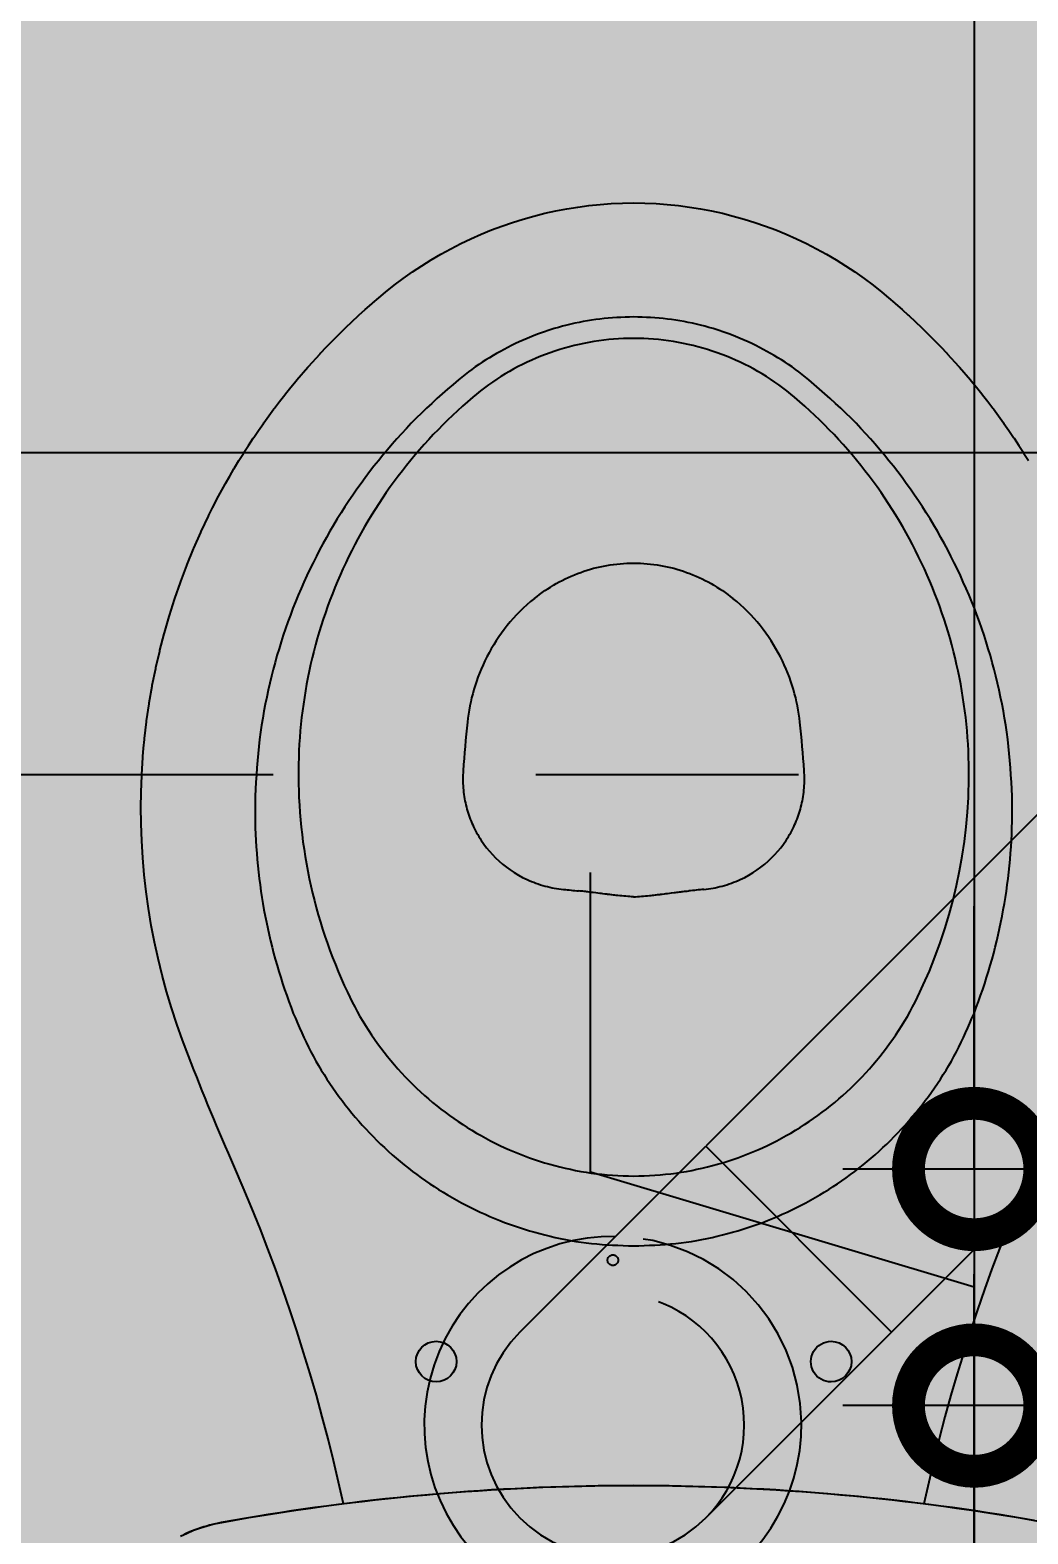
# Model space of a CAD drawing. Header units: metres. Extents: x -41 to 570, y -54 to 184.
# Drawn here: x -6.843 to -6.463, y -52.139 to -51.567 of the extents above; entities that cross this region are included whole.
import ezdxf
from ezdxf.xclip import XClip

# ---------------------------------------------------------------- set-up
doc = ezdxf.new("R2010")
doc.units = ezdxf.units.M
doc.header["$XCLIPFRAME"] = 0
for name, pattern in [('DASHEDX2', [1.5, 1, -0.5]), ('PUC$0$DASHEDX2', [1.5, 1, -0.5]), ('PUC$0$HIDDEN2', [0.1875, 0.125, -0.0625])]:
    doc.linetypes.add(name, pattern=pattern)
for name, color, linetype in [('1', 232, 'DASHEDX2'), ('ARQ-DIM', 2, 'Continuous'), ('PUC$0$ARQ-HID', 7, 'Continuous'), ('PUC$0$ARQ-PRJ', 7, 'PUC$0$DASHEDX2')]:
    doc.layers.add(name, color=color, linetype=linetype)
doc.layers.add('PUC$0$ARQ-FORRO', color=9, linetype='Continuous', lineweight=5)
doc.styles.add('Adesa', font='ARIALN.TTF')
doc.dimstyles.new('ADESA 1-0050', dxfattribs={"dimtxt": 0.1, "dimasz": 0.1, "dimexe": 0.05, "dimexo": 0.05, "dimgap": 0.03, "dimtad": 1, "dimdec": 1, "dimlfac": 100, "dimzin": 12, "dimtxsty": 'Adesa', "dimblk": 'DOTSMALL', "dimcen": 1, "dimdle": 0.05, "dimclrd": 1, "dimclre": 1, "dimclrt": 256, "dimazin": 3, "dimtm": 1e-09, "dimtfac": 1, "dimtdec": 1, "dimtmove": 1, "dimatfit": 0, "dimldrblk": 'DOTSMALL', "dimfxl": 0.8, "dimtvp": 2, "dimtolj": 1, "dimtzin": 0, "dimarcsym": 0})

# ---------------------------------------------------------------- blocks, each defined once
blk = doc.blocks.new('PUC$0$ARQ-HID-BACIA CX')
for points in [[(-0.16138, -0.15249), (-0.16215, -0.14805), (-0.1629, -0.1436), (-0.16363, -0.13915), (-0.16433, -0.1347), (-0.165, -0.13024), (-0.16565, -0.12578), (-0.16628, -0.12132), (-0.16689, -0.11685), (-0.16747, -0.11238), (-0.16803, -0.10791), (-0.16857, -0.10344), (-0.16909, -0.09896), (-0.16958, -0.09448), (-0.17005, -0.09), (-0.1705, -0.08551), (-0.17092, -0.08102), (-0.17132, -0.07653), (-0.1717, -0.07204), (-0.17206, -0.06755), (-0.17239, -0.06305), (-0.1727, -0.05856), (-0.17299, -0.05406), (-0.17325, -0.04956), (-0.17349, -0.04506), (-0.17371, -0.04055), (-0.17391, -0.03605), (-0.17408, -0.03155), (-0.17423, -0.02704), (-0.17436, -0.02254), (-0.17446, -0.01803), (-0.17453, -0.01352), (-0.17458, -0.00901), (-0.17462, -0.00451), (-0.17464, 0), (-0.17462, 0.00451), (-0.17458, 0.00901), (-0.17453, 0.01352), (-0.17446, 0.01803), (-0.17436, 0.02254), (-0.17423, 0.02704), (-0.17408, 0.03155), (-0.17391, 0.03605), (-0.17371, 0.04055), (-0.17349, 0.04506), (-0.17325, 0.04956), (-0.17299, 0.05406), (-0.1727, 0.05856), (-0.17239, 0.06305), (-0.17206, 0.06755), (-0.1717, 0.07204), (-0.17132, 0.07653), (-0.17092, 0.08102), (-0.1705, 0.08551), (-0.17005, 0.09), (-0.16958, 0.09448), (-0.16909, 0.09896), (-0.16857, 0.10344), (-0.16803, 0.10791), (-0.16747, 0.11238), (-0.16689, 0.11685), (-0.16628, 0.12132), (-0.16565, 0.12578), (-0.165, 0.13024), (-0.16433, 0.1347), (-0.16363, 0.13915), (-0.1629, 0.1436), (-0.16215, 0.14805), (-0.16138, 0.15249), (-0.16061, 0.15693), (-0.16036, 0.15805), (-0.16011, 0.15916), (-0.15985, 0.16027), (-0.15957, 0.16138), (-0.15928, 0.16249), (-0.15897, 0.16359), (-0.15863, 0.16468), (-0.15827, 0.16576), (-0.15788, 0.16683), (-0.15746, 0.1679), (-0.15702, 0.16895), (-0.15655, 0.17), (-0.15607, 0.17103)], [(-0.29584, -0.15194), (-0.28804, -0.14857), (-0.28026, -0.14532), (-0.27251, -0.14221), (-0.26479, -0.13922), (-0.25707, -0.13635), (-0.24931, -0.13356), (-0.24148, -0.13086), (-0.23351, -0.12822), (-0.22532, -0.12562), (-0.21715, -0.12313), (-0.20903, -0.12077), (-0.2008, -0.11849), (-0.19248, -0.1163), (-0.1842, -0.11422), (-0.17602, -0.11228), (-0.16776, -0.11042), (-0.16765, -0.1104)], [(-0.5122, 0.03778), (-0.51298, 0.03678), (-0.51373, 0.03579), (-0.51446, 0.03478), (-0.51517, 0.03375), (-0.51587, 0.0327), (-0.51654, 0.03164), (-0.5172, 0.03055), (-0.51784, 0.02946), (-0.51845, 0.02834), (-0.51905, 0.02721), (-0.51962, 0.02606), (-0.52017, 0.02491), (-0.52069, 0.02373), (-0.52119, 0.02255), (-0.52167, 0.02135), (-0.52211, 0.02015), (-0.52254, 0.01893), (-0.52293, 0.01771), (-0.5233, 0.01647), (-0.52365, 0.01523), (-0.52396, 0.01399), (-0.52425, 0.01274), (-0.52452, 0.01148), (-0.52475, 0.01022), (-0.52496, 0.00895), (-0.52514, 0.00769), (-0.52529, 0.00642), (-0.52541, 0.00515), (-0.52551, 0.00387), (-0.52558, 0.0026), (-0.52562, 0.00132), (-0.52564, 0), (-0.52562, -0.00132), (-0.52558, -0.0026), (-0.52551, -0.00387), (-0.52541, -0.00515), (-0.52529, -0.00642), (-0.52514, -0.00769), (-0.52496, -0.00895), (-0.52475, -0.01022), (-0.52452, -0.01148), (-0.52425, -0.01274), (-0.52396, -0.01399), (-0.52365, -0.01523), (-0.5233, -0.01647), (-0.52293, -0.01771), (-0.52254, -0.01893), (-0.52211, -0.02015), (-0.52167, -0.02135), (-0.52119, -0.02255), (-0.52069, -0.02373), (-0.52017, -0.02491), (-0.51962, -0.02606), (-0.51905, -0.02721), (-0.51845, -0.02834), (-0.51784, -0.02946), (-0.5172, -0.03055), (-0.51654, -0.03164), (-0.51587, -0.0327), (-0.51517, -0.03375), (-0.51446, -0.03478), (-0.51373, -0.03579), (-0.51298, -0.03678), (-0.5122, -0.03778)]]:
    blk.add_lwpolyline(points)
at = {"ltscale": 0.000466036}
blk.add_lwpolyline([(-0.1553, -0.17243), (-0.15648, -0.16997), (-0.15754, -0.16746), (-0.15848, -0.1649), (-0.15929, -0.1623), (-0.15997, -0.15966), (-0.16053, -0.15692, -0.044623), (-0.17457, 0, -0.044623), (-0.16053, 0.15692), (-0.15997, 0.15966), (-0.15929, 0.1623), (-0.15848, 0.1649), (-0.15754, 0.16746), (-0.15648, 0.16997), (-0.1553, 0.17243)], format="xyb", dxfattribs=at)
for points in [[(-0.16765, 0.1104), (-0.16776, 0.11042), (-0.17602, 0.11228), (-0.1842, 0.11422), (-0.19248, 0.1163), (-0.2008, 0.11849), (-0.20903, 0.12077), (-0.21715, 0.12313), (-0.22532, 0.12562), (-0.23351, 0.12822), (-0.24148, 0.13086), (-0.24931, 0.13356), (-0.25707, 0.13635), (-0.26479, 0.13922), (-0.27251, 0.14221), (-0.28026, 0.14532), (-0.28804, 0.14857), (-0.29584, 0.15194, 0.011149), (-0.33812, 0.16943), (-0.34416, 0.17175), (-0.35027, 0.17392), (-0.35642, 0.17593), (-0.36262, 0.17778), (-0.36886, 0.17948), (-0.37514, 0.18101), (-0.38146, 0.18239), (-0.38782, 0.1836), (-0.3942, 0.18465), (-0.40061, 0.18554), (-0.40704, 0.18627), (-0.4135, 0.18683), (-0.41997, 0.18723), (-0.42645, 0.18746), (-0.43294, 0.18753), (-0.43806, 0.18747), (-0.43843, 0.18746), (-0.44165, 0.18736), (-0.44488, 0.18723), (-0.44526, 0.18721), (-0.4517, 0.1868), (-0.45207, 0.18677), (-0.45528, 0.1865), (-0.4585, 0.18619), (-0.45888, 0.18615), (-0.46528, 0.1854), (-0.46566, 0.18535), (-0.47204, 0.18442), (-0.47243, 0.18436), (-0.47878, 0.18326), (-0.47915, 0.18319), (-0.48548, 0.18191), (-0.48586, 0.18183), (-0.49214, 0.18039), (-0.49251, 0.1803), (-0.49875, 0.17869), (-0.49913, 0.17858), (-0.50533, 0.1768), (-0.5057, 0.17669), (-0.51184, 0.17475), (-0.51221, 0.17462), (-0.5183, 0.17251), (-0.51866, 0.17238), (-0.5247, 0.1701), (-0.52506, 0.16996), (-0.53103, 0.16752), (-0.53138, 0.16737), (-0.5373, 0.16477), (-0.53764, 0.16461), (-0.54348, 0.16185), (-0.54381, 0.16169), (-0.54671, 0.16024), (-0.54959, 0.15876), (-0.54991, 0.15859), (-0.55561, 0.15552), (-0.55592, 0.15534), (-0.55874, 0.15374), (-0.56154, 0.15211), (-0.56185, 0.15192), (-0.56462, 0.15025), (-0.56738, 0.14854), (-0.56767, 0.14835), (-0.57041, 0.1466), (-0.57312, 0.14482), (-0.57341, 0.14462), (-0.5761, 0.1428), (-0.57876, 0.14094), (-0.57904, 0.14074), (-0.58168, 0.13884), (-0.58429, 0.13691), (-0.58457, 0.1367), (-0.58716, 0.13474), (-0.58971, 0.13274), (-0.58999, 0.13252), (-0.59252, 0.13049), (-0.59502, 0.12842), (-0.5953, 0.1282), (-0.60022, 0.12397), (-0.60048, 0.12373), (-0.60529, 0.11937), (-0.60554, 0.11913), (-0.6079, 0.1169), (-0.61024, 0.11464), (-0.61049, 0.11439), (-0.61505, 0.10978), (-0.6153, 0.10953), (-0.61974, 0.1048), (-0.61998, 0.10454), (-0.62215, 0.10213), (-0.62429, 0.09969), (-0.62452, 0.09942), (-0.62662, 0.09695), (-0.6287, 0.09446), (-0.63136, 0.09112), (-0.63393, 0.08771), (-0.63639, 0.08422), (-0.63876, 0.08067), (-0.64103, 0.07705), (-0.64319, 0.07337), (-0.64524, 0.06963), (-0.64719, 0.06583), (-0.64903, 0.06198), (-0.65076, 0.05808), (-0.65238, 0.05413), (-0.65388, 0.05014), (-0.65526, 0.04611), (-0.65653, 0.04204), (-0.65769, 0.03793), (-0.65872, 0.0338), (-0.65964, 0.02963), (-0.66043, 0.02544), (-0.66111, 0.02123), (-0.66166, 0.01701), (-0.66209, 0.01277), (-0.6624, 0.00852), (-0.66258, 0.00426), (-0.66264, 0), (-0.66258, -0.00426), (-0.6624, -0.00852), (-0.66209, -0.01277), (-0.66166, -0.01701), (-0.66111, -0.02123), (-0.66043, -0.02544), (-0.65964, -0.02963), (-0.65872, -0.0338), (-0.65769, -0.03793), (-0.65653, -0.04204), (-0.65526, -0.04611), (-0.65388, -0.05014), (-0.65238, -0.05413), (-0.65076, -0.05808), (-0.64903, -0.06198), (-0.64719, -0.06583), (-0.64524, -0.06963), (-0.64319, -0.07337), (-0.64103, -0.07705), (-0.63876, -0.08067), (-0.63639, -0.08422), (-0.63393, -0.08771), (-0.63136, -0.09112), (-0.6287, -0.09446), (-0.62662, -0.09695), (-0.62452, -0.09942), (-0.62429, -0.09969), (-0.62215, -0.10213), (-0.61998, -0.10453), (-0.61974, -0.1048), (-0.6153, -0.10953), (-0.61505, -0.10978), (-0.61049, -0.11439), (-0.61024, -0.11464), (-0.6079, -0.1169), (-0.60554, -0.11913), (-0.60529, -0.11937), (-0.60048, -0.12373), (-0.60022, -0.12397), (-0.5953, -0.1282), (-0.59502, -0.12842), (-0.59252, -0.13049), (-0.58999, -0.13252), (-0.58971, -0.13274), (-0.58716, -0.13474), (-0.58457, -0.1367), (-0.58429, -0.13691), (-0.58168, -0.13884), (-0.57904, -0.14074), (-0.57876, -0.14094), (-0.5761, -0.1428), (-0.57341, -0.14462), (-0.57312, -0.14482), (-0.57041, -0.1466), (-0.56767, -0.14835), (-0.56738, -0.14854), (-0.56462, -0.15025)], [(-0.5122, 0.03777), (-0.51097, 0.03926), (-0.50976, 0.04065), (-0.50852, 0.042), (-0.50724, 0.04331), (-0.50593, 0.04458), (-0.50459, 0.04581), (-0.50323, 0.047), (-0.50184, 0.04815), (-0.50042, 0.04926), (-0.49898, 0.05033), (-0.49753, 0.05135), (-0.49605, 0.05233), (-0.49455, 0.05328), (-0.49304, 0.05417), (-0.49152, 0.05503), (-0.48999, 0.05584), (-0.48844, 0.05661), (-0.48689, 0.05734), (-0.48534, 0.05802), (-0.48377, 0.05866), (-0.48221, 0.05926), (-0.48064, 0.05982), (-0.47908, 0.06034), (-0.47751, 0.06082), (-0.47595, 0.06126), (-0.47439, 0.06166), (-0.47283, 0.06202), (-0.47128, 0.06234), (-0.46974, 0.06262), (-0.4682, 0.06287), (-0.46667, 0.06309), (-0.46513, 0.06327, -0.008966), (-0.44664, 0.06489, -0.016113), (-0.44358, 0.06501), (-0.4426, 0.065), (-0.44175, 0.06498), (-0.44091, 0.06494), (-0.44008, 0.06488), (-0.43925, 0.06481), (-0.43843, 0.06472), (-0.43762, 0.06461), (-0.43681, 0.06449), (-0.43601, 0.06436), (-0.43521, 0.06421), (-0.43441, 0.06404), (-0.43363, 0.06386), (-0.43284, 0.06367), (-0.43207, 0.06346), (-0.43129, 0.06323), (-0.43052, 0.063), (-0.42976, 0.06274), (-0.429, 0.06247), (-0.42824, 0.06219), (-0.42749, 0.06189), (-0.42674, 0.06157), (-0.426, 0.06124), (-0.42525, 0.0609), (-0.42452, 0.06054), (-0.42378, 0.06016), (-0.42305, 0.05976), (-0.42232, 0.05935), (-0.42159, 0.05892), (-0.42087, 0.05847), (-0.42015, 0.058), (-0.41943, 0.05751), (-0.4187, 0.057), (-0.41736, 0.05598), (-0.41604, 0.0549), (-0.41475, 0.05374), (-0.4135, 0.05252), (-0.41228, 0.05123), (-0.41111, 0.04987), (-0.40999, 0.04845), (-0.40892, 0.04698), (-0.40791, 0.04545), (-0.40696, 0.04387), (-0.40608, 0.04225), (-0.40527, 0.04059), (-0.40489, 0.03975), (-0.40453, 0.0389), (-0.40419, 0.03804), (-0.40387, 0.03718), (-0.40357, 0.03631), (-0.40328, 0.03544), (-0.40302, 0.03457), (-0.40277, 0.0337), (-0.40254, 0.03282), (-0.40234, 0.03195), (-0.40215, 0.03107), (-0.40198, 0.0302), (-0.40183, 0.02933), (-0.4017, 0.02846), (-0.40159, 0.0276), (-0.40149, 0.02671, -0.000598), (-0.40092, 0.02094)], [(-0.39861, 0, 0.006359), (-0.39916, 0.00607), (-0.39919, 0.00636), (-0.39922, 0.00664), (-0.39928, 0.00718), (-0.39931, 0.00746), (-0.39934, 0.00773), (-0.39941, 0.00829), (-0.39944, 0.00857), (-0.3995, 0.00912), (-0.39954, 0.0094), (-0.3996, 0.00997), (-0.39964, 0.01025), (-0.39971, 0.01083), (-0.39982, 0.01169), (-0.39989, 0.01228), (-0.39997, 0.01288), (-0.40016, 0.01436), (-0.40028, 0.01536), (-0.40035, 0.01588), (-0.40041, 0.01639), (-0.40047, 0.01691), (-0.40053, 0.0174), (-0.40059, 0.01789), (-0.40065, 0.01839), (-0.4007, 0.01889), (-0.40076, 0.01939), (-0.40081, 0.0199), (-0.40087, 0.02042), (-0.40092, 0.02094)], [(-0.39861, 0, -0.006359), (-0.39916, -0.00607), (-0.39919, -0.00636), (-0.39922, -0.00664), (-0.39928, -0.00718), (-0.39931, -0.00746), (-0.39934, -0.00773), (-0.39941, -0.00829), (-0.39944, -0.00857), (-0.3995, -0.00912), (-0.39954, -0.0094), (-0.3996, -0.00997), (-0.39964, -0.01025), (-0.39971, -0.01083), (-0.39982, -0.01169), (-0.39989, -0.01228), (-0.39997, -0.01288), (-0.40016, -0.01436), (-0.40028, -0.01536), (-0.40035, -0.01588), (-0.40041, -0.01639), (-0.40047, -0.01691), (-0.40053, -0.0174), (-0.40059, -0.01789), (-0.40065, -0.01839), (-0.4007, -0.01889), (-0.40076, -0.01939), (-0.40081, -0.0199), (-0.40087, -0.02042), (-0.40092, -0.02094)], [(-0.40149, -0.02671, 0.000598), (-0.40092, -0.02094)], [(-0.40149, -0.02671), (-0.40159, -0.0276), (-0.4017, -0.02846), (-0.40183, -0.02933), (-0.40198, -0.0302), (-0.40215, -0.03107), (-0.40234, -0.03195), (-0.40254, -0.03282), (-0.40277, -0.0337), (-0.40302, -0.03457), (-0.40328, -0.03544), (-0.40357, -0.03631), (-0.40387, -0.03718), (-0.40419, -0.03804), (-0.40453, -0.0389), (-0.40489, -0.03975), (-0.40527, -0.04059), (-0.40608, -0.04225), (-0.40696, -0.04387), (-0.40791, -0.04545), (-0.40892, -0.04698), (-0.40999, -0.04845), (-0.41111, -0.04987), (-0.41228, -0.05123), (-0.4135, -0.05252), (-0.41475, -0.05374), (-0.41604, -0.0549), (-0.41736, -0.05598), (-0.4187, -0.057), (-0.41943, -0.05751), (-0.42015, -0.058), (-0.42087, -0.05847), (-0.42159, -0.05892), (-0.42232, -0.05935), (-0.42305, -0.05976), (-0.42378, -0.06016), (-0.42452, -0.06054), (-0.42525, -0.0609), (-0.426, -0.06124), (-0.42674, -0.06157), (-0.42749, -0.06189), (-0.42824, -0.06219), (-0.429, -0.06247), (-0.42976, -0.06274), (-0.43052, -0.063), (-0.43129, -0.06323), (-0.43207, -0.06346), (-0.43284, -0.06367), (-0.43363, -0.06386), (-0.43441, -0.06404), (-0.43521, -0.06421), (-0.43601, -0.06436), (-0.43681, -0.06449), (-0.43762, -0.06461), (-0.43843, -0.06472), (-0.43925, -0.06481), (-0.44008, -0.06488), (-0.44091, -0.06494), (-0.44175, -0.06498), (-0.4426, -0.065), (-0.44358, -0.06501, -0.016113), (-0.44664, -0.06489, -0.008966), (-0.46513, -0.06327), (-0.46667, -0.06309), (-0.4682, -0.06287), (-0.46974, -0.06262), (-0.47128, -0.06234), (-0.47283, -0.06202), (-0.47439, -0.06166), (-0.47595, -0.06126), (-0.47751, -0.06082), (-0.47908, -0.06034), (-0.48064, -0.05982), (-0.48221, -0.05926), (-0.48377, -0.05866), (-0.48534, -0.05802), (-0.48689, -0.05734), (-0.48844, -0.05661), (-0.48999, -0.05584), (-0.49152, -0.05503), (-0.49304, -0.05417), (-0.49455, -0.05328), (-0.49605, -0.05233), (-0.49753, -0.05135), (-0.49898, -0.05033), (-0.50042, -0.04926), (-0.50184, -0.04815), (-0.50323, -0.047), (-0.50459, -0.04581), (-0.50593, -0.04458), (-0.50724, -0.04331), (-0.50852, -0.042), (-0.50976, -0.04065), (-0.51097, -0.03926), (-0.5122, -0.03777)]]:
    blk.add_lwpolyline(points, format="xyb")
for points in [[(-0.26586, 0), (-0.26593, -0.00201), (-0.26601, -0.00401), (-0.26609, -0.00602), (-0.26619, -0.00802), (-0.2663, -0.01003), (-0.26644, -0.01203), (-0.2666, -0.01403), (-0.2668, -0.01603), (-0.26702, -0.01802), (-0.26729, -0.02001), (-0.26759, -0.02199), (-0.26792, -0.02398), (-0.26828, -0.02595), (-0.26868, -0.02792), (-0.2691, -0.02988), (-0.26955, -0.03184), (-0.27003, -0.03379), (-0.27054, -0.03573), (-0.27107, -0.03767), (-0.27163, -0.0396), (-0.27221, -0.04152), (-0.27282, -0.04343), (-0.27346, -0.04533), (-0.27413, -0.04723), (-0.27482, -0.04911), (-0.27554, -0.05098), (-0.27629, -0.05285), (-0.27707, -0.0547), (-0.27787, -0.05654), (-0.2787, -0.05837), (-0.27956, -0.06018), (-0.28044, -0.06199), (-0.28135, -0.06378), (-0.28228, -0.06555), (-0.28324, -0.06732), (-0.28423, -0.06907), (-0.28523, -0.0708), (-0.28627, -0.07252), (-0.28733, -0.07423), (-0.28841, -0.07592), (-0.28952, -0.07759), (-0.29065, -0.07925), (-0.29181, -0.08089), (-0.29299, -0.08252), (-0.29419, -0.08413), (-0.29542, -0.08572), (-0.29667, -0.08729), (-0.29794, -0.08884), (-0.29923, -0.09038), (-0.30055, -0.09189), (-0.30188, -0.09339), (-0.30324, -0.09487), (-0.30462, -0.09633), (-0.30602, -0.09777), (-0.30744, -0.09918), (-0.30888, -0.10058), (-0.31035, -0.10196), (-0.31183, -0.10331), (-0.31333, -0.10464), (-0.31485, -0.10595), (-0.31639, -0.10724), (-0.31795, -0.10851), (-0.31952, -0.10975), (-0.32112, -0.11097), (-0.32273, -0.11217), (-0.32435, -0.11335), (-0.32599, -0.11451), (-0.32765, -0.11564), (-0.32933, -0.11675), (-0.33102, -0.11783), (-0.33272, -0.11889), (-0.33445, -0.11992), (-0.33619, -0.12092), (-0.33794, -0.12189), (-0.33972, -0.12283), (-0.34151, -0.12374), (-0.34331, -0.12462), (-0.34512, -0.12547), (-0.34695, -0.12631), (-0.34878, -0.12713), (-0.35062, -0.12794), (-0.35246, -0.12874), (-0.3543, -0.12953), (-0.35656, -0.13038), (-0.35882, -0.13123), (-0.36109, -0.13205), (-0.36336, -0.13284), (-0.36565, -0.13361), (-0.36795, -0.13434), (-0.37026, -0.13505), (-0.37257, -0.13573), (-0.37489, -0.13639), (-0.37722, -0.13702), (-0.37956, -0.13763), (-0.3819, -0.13821), (-0.38425, -0.13876), (-0.38661, -0.13928), (-0.38897, -0.13978), (-0.39133, -0.14025), (-0.3937, -0.14069), (-0.39608, -0.14111), (-0.39846, -0.1415), (-0.40085, -0.14186), (-0.40324, -0.1422), (-0.40563, -0.14251), (-0.40803, -0.14279), (-0.41042, -0.14304), (-0.41283, -0.14327), (-0.41523, -0.14347), (-0.41764, -0.14364), (-0.42005, -0.14378), (-0.42246, -0.1439), (-0.42487, -0.14399), (-0.42728, -0.14405), (-0.42969, -0.14408), (-0.4321, -0.14408), (-0.43451, -0.14406), (-0.43693, -0.14403), (-0.43964, -0.14389), (-0.44235, -0.14375), (-0.44506, -0.14359), (-0.44777, -0.14341), (-0.45047, -0.14321), (-0.45318, -0.14297), (-0.45588, -0.1427), (-0.45857, -0.14238), (-0.46126, -0.14202), (-0.46395, -0.14162), (-0.46663, -0.14119), (-0.4693, -0.14071), (-0.47197, -0.14021), (-0.47463, -0.13967), (-0.47728, -0.1391), (-0.47993, -0.13849), (-0.48257, -0.13786), (-0.4852, -0.13719), (-0.48782, -0.13649), (-0.49043, -0.13575), (-0.49304, -0.13498), (-0.49563, -0.13418), (-0.49821, -0.13334), (-0.50078, -0.13247), (-0.50334, -0.13157), (-0.50589, -0.13064), (-0.50843, -0.12967), (-0.51095, -0.12867), (-0.51346, -0.12763), (-0.51596, -0.12657), (-0.51844, -0.12547), (-0.52091, -0.12435), (-0.52336, -0.12319), (-0.5258, -0.122), (-0.52822, -0.12077), (-0.53063, -0.11952), (-0.53302, -0.11824), (-0.5354, -0.11692), (-0.53775, -0.11558), (-0.5401, -0.11421), (-0.54242, -0.1128), (-0.54472, -0.11137), (-0.54701, -0.10991), (-0.54928, -0.10842), (-0.55152, -0.10689), (-0.55375, -0.10534), (-0.55596, -0.10377), (-0.55814, -0.10216), (-0.56031, -0.10052), (-0.56246, -0.09886), (-0.56458, -0.09717), (-0.56668, -0.09546), (-0.56876, -0.09372), (-0.57083, -0.09195), (-0.57286, -0.09016), (-0.57488, -0.08834), (-0.57687, -0.0865), (-0.57884, -0.08463), (-0.58078, -0.08273), (-0.58268, -0.0808), (-0.58456, -0.07884), (-0.58641, -0.07685), (-0.58823, -0.07485), (-0.59003, -0.07282), (-0.59182, -0.07079), (-0.59359, -0.06875), (-0.59537, -0.0667), (-0.59636, -0.06544), (-0.59736, -0.06416), (-0.59835, -0.06288), (-0.59931, -0.06159), (-0.60025, -0.06028), (-0.60116, -0.05896), (-0.60206, -0.05762), (-0.60292, -0.05627), (-0.60377, -0.05491), (-0.6046, -0.05353), (-0.60541, -0.05214), (-0.6062, -0.05074), (-0.60696, -0.04933), (-0.60771, -0.04791), (-0.60843, -0.04647), (-0.60913, -0.04502), (-0.60981, -0.04357), (-0.61046, -0.0421), (-0.61112, -0.04055), (-0.61187, -0.03871), (-0.6127, -0.03657), (-0.61351, -0.03429), (-0.61424, -0.0321), (-0.61483, -0.03021), (-0.6153, -0.02859), (-0.61573, -0.02704), (-0.61613, -0.02548), (-0.61651, -0.02392), (-0.61686, -0.02236), (-0.61719, -0.02078), (-0.6175, -0.01921), (-0.61778, -0.01763), (-0.61804, -0.01604), (-0.61827, -0.01445), (-0.61848, -0.01286), (-0.61867, -0.01126), (-0.61883, -0.00966), (-0.61896, -0.00806), (-0.61907, -0.00646), (-0.61914, -0.00485), (-0.6192, -0.00323), (-0.61924, -0.00161), (-0.61927, 0), (-0.61924, 0.00161), (-0.6192, 0.00323), (-0.61914, 0.00485), (-0.61907, 0.00646), (-0.61896, 0.00806), (-0.61883, 0.00966), (-0.61867, 0.01126), (-0.61848, 0.01286), (-0.61827, 0.01445), (-0.61804, 0.01604), (-0.61778, 0.01763), (-0.6175, 0.01921), (-0.61719, 0.02078), (-0.61686, 0.02236), (-0.61651, 0.02392), (-0.61613, 0.02548), (-0.61573, 0.02704), (-0.6153, 0.02859), (-0.61483, 0.03021), (-0.61424, 0.0321), (-0.61351, 0.03429), (-0.6127, 0.03657), (-0.61187, 0.03871), (-0.61112, 0.04055), (-0.61046, 0.0421), (-0.60981, 0.04357), (-0.60913, 0.04502), (-0.60843, 0.04647), (-0.60771, 0.04791), (-0.60696, 0.04933), (-0.6062, 0.05074), (-0.60541, 0.05214), (-0.6046, 0.05353), (-0.60377, 0.05491), (-0.60292, 0.05627), (-0.60206, 0.05762), (-0.60116, 0.05896), (-0.60025, 0.06028), (-0.59931, 0.06159), (-0.59835, 0.06288), (-0.59736, 0.06416), (-0.59636, 0.06544), (-0.59537, 0.0667), (-0.59359, 0.06875), (-0.59182, 0.07079), (-0.59003, 0.07282), (-0.58823, 0.07485), (-0.58641, 0.07685), (-0.58456, 0.07884), (-0.58268, 0.0808), (-0.58078, 0.08273), (-0.57884, 0.08463), (-0.57687, 0.0865), (-0.57488, 0.08834), (-0.57286, 0.09016), (-0.57083, 0.09195), (-0.56876, 0.09372), (-0.56668, 0.09546), (-0.56458, 0.09717), (-0.56246, 0.09886), (-0.56031, 0.10052), (-0.55814, 0.10216), (-0.55596, 0.10377), (-0.55375, 0.10534), (-0.55152, 0.10689), (-0.54928, 0.10842), (-0.54701, 0.10991), (-0.54472, 0.11137), (-0.54242, 0.1128), (-0.5401, 0.11421), (-0.53775, 0.11558), (-0.5354, 0.11692), (-0.53302, 0.11824), (-0.53063, 0.11952), (-0.52822, 0.12077), (-0.5258, 0.122), (-0.52336, 0.12319), (-0.52091, 0.12435), (-0.51844, 0.12547), (-0.51596, 0.12657), (-0.51346, 0.12763), (-0.51095, 0.12867), (-0.50843, 0.12967), (-0.50589, 0.13064), (-0.50334, 0.13157), (-0.50078, 0.13247), (-0.49821, 0.13334), (-0.49563, 0.13418), (-0.49304, 0.13498), (-0.49043, 0.13575), (-0.48782, 0.13649), (-0.4852, 0.13719), (-0.48257, 0.13786), (-0.47993, 0.13849), (-0.47728, 0.1391), (-0.47463, 0.13967), (-0.47197, 0.14021), (-0.4693, 0.14071), (-0.46663, 0.14119), (-0.46395, 0.14162), (-0.46126, 0.14202), (-0.45857, 0.14238), (-0.45588, 0.1427), (-0.45318, 0.14297), (-0.45047, 0.14321), (-0.44777, 0.14341), (-0.44506, 0.14359), (-0.44235, 0.14375), (-0.43964, 0.14389), (-0.43693, 0.14403), (-0.43451, 0.14406), (-0.4321, 0.14408), (-0.42969, 0.14408), (-0.42728, 0.14405), (-0.42487, 0.14399), (-0.42246, 0.1439), (-0.42005, 0.14378), (-0.41764, 0.14364), (-0.41523, 0.14347), (-0.41283, 0.14327), (-0.41042, 0.14304), (-0.40803, 0.14279), (-0.40563, 0.14251), (-0.40324, 0.1422), (-0.40085, 0.14186), (-0.39846, 0.1415), (-0.39608, 0.14111), (-0.3937, 0.14069), (-0.39133, 0.14025), (-0.38897, 0.13978), (-0.38661, 0.13928), (-0.38425, 0.13876), (-0.3819, 0.13821), (-0.37956, 0.13763), (-0.37722, 0.13702), (-0.37489, 0.13639), (-0.37257, 0.13573), (-0.37026, 0.13505), (-0.36795, 0.13434), (-0.36565, 0.13361), (-0.36336, 0.13284), (-0.36109, 0.13205), (-0.35882, 0.13123), (-0.35656, 0.13038), (-0.3543, 0.12953), (-0.35246, 0.12874), (-0.35062, 0.12794), (-0.34878, 0.12713), (-0.34695, 0.12631), (-0.34512, 0.12547), (-0.34331, 0.12462), (-0.34151, 0.12374), (-0.33972, 0.12283), (-0.33794, 0.12189), (-0.33619, 0.12092), (-0.33445, 0.11992), (-0.33272, 0.11889), (-0.33102, 0.11783), (-0.32933, 0.11675), (-0.32765, 0.11564), (-0.32599, 0.11451), (-0.32435, 0.11335), (-0.32273, 0.11217), (-0.32112, 0.11097), (-0.31952, 0.10975), (-0.31795, 0.10851), (-0.31639, 0.10724), (-0.31485, 0.10595), (-0.31333, 0.10464), (-0.31183, 0.10331), (-0.31035, 0.10196), (-0.30888, 0.10058), (-0.30744, 0.09918), (-0.30602, 0.09777), (-0.30462, 0.09633), (-0.30324, 0.09487), (-0.30188, 0.09339), (-0.30055, 0.09189), (-0.29923, 0.09038), (-0.29794, 0.08884), (-0.29667, 0.08729), (-0.29542, 0.08572), (-0.29419, 0.08413), (-0.29299, 0.08252), (-0.29181, 0.08089), (-0.29065, 0.07925), (-0.28952, 0.07759), (-0.28841, 0.07592), (-0.28733, 0.07423), (-0.28627, 0.07252), (-0.28523, 0.0708), (-0.28423, 0.06907), (-0.28324, 0.06732), (-0.28228, 0.06555), (-0.28135, 0.06378), (-0.28044, 0.06199), (-0.27956, 0.06018), (-0.2787, 0.05837), (-0.27787, 0.05654), (-0.27707, 0.0547), (-0.27629, 0.05285), (-0.27554, 0.05098), (-0.27482, 0.04911), (-0.27413, 0.04723), (-0.27346, 0.04533), (-0.27282, 0.04343), (-0.27221, 0.04152), (-0.27163, 0.0396), (-0.27107, 0.03767), (-0.27054, 0.03573), (-0.27003, 0.03379), (-0.26955, 0.03184), (-0.2691, 0.02988), (-0.26868, 0.02792), (-0.26828, 0.02595), (-0.26792, 0.02398), (-0.26759, 0.02199), (-0.26729, 0.02001), (-0.26702, 0.01802), (-0.2668, 0.01603), (-0.2666, 0.01403), (-0.26644, 0.01203), (-0.2663, 0.01003), (-0.26619, 0.00802), (-0.26609, 0.00602), (-0.26601, 0.00401), (-0.26593, 0.00201)], [(-0.58873, 0.06124), (-0.58704, 0.0632), (-0.58533, 0.06514), (-0.58359, 0.06705), (-0.58182, 0.06894), (-0.58003, 0.07081), (-0.57821, 0.07265), (-0.57637, 0.07446), (-0.5745, 0.07625), (-0.57261, 0.07801), (-0.5707, 0.07975), (-0.56876, 0.08146), (-0.5668, 0.08314), (-0.56482, 0.0848), (-0.56282, 0.08642), (-0.56079, 0.08802), (-0.55875, 0.0896), (-0.55668, 0.09114), (-0.55459, 0.09265), (-0.55248, 0.09414), (-0.55035, 0.09559), (-0.5482, 0.09702), (-0.54604, 0.09841), (-0.54385, 0.09978), (-0.54165, 0.10112), (-0.53943, 0.10242), (-0.53719, 0.10369), (-0.53493, 0.10493), (-0.53266, 0.10615), (-0.53038, 0.10732), (-0.52808, 0.10847), (-0.52576, 0.10959), (-0.52343, 0.11067), (-0.52108, 0.11172), (-0.51872, 0.11274), (-0.51635, 0.11372), (-0.51397, 0.11467), (-0.51157, 0.11559), (-0.50917, 0.11648), (-0.50675, 0.11733), (-0.50432, 0.11815), (-0.50188, 0.11893), (-0.49943, 0.11968), (-0.49697, 0.1204), (-0.49451, 0.12109), (-0.49203, 0.12174), (-0.48955, 0.12235), (-0.48706, 0.12293), (-0.48456, 0.12348), (-0.48206, 0.12399), (-0.47955, 0.12447), (-0.47704, 0.12492), (-0.47452, 0.12533), (-0.472, 0.12571), (-0.46947, 0.12605), (-0.46694, 0.12636), (-0.46441, 0.12663), (-0.46187, 0.12687), (-0.45934, 0.12707), (-0.4568, 0.12725), (-0.45426, 0.12738), (-0.45172, 0.12749), (-0.44918, 0.12756), (-0.44664, 0.12759), (-0.44411, 0.12759), (-0.44157, 0.12756), (-0.43904, 0.12749), (-0.4365, 0.12739), (-0.43356, 0.12724), (-0.43075, 0.12704), (-0.42795, 0.12681), (-0.42515, 0.12654), (-0.42234, 0.12622), (-0.41954, 0.12586), (-0.41675, 0.12546), (-0.41396, 0.12502), (-0.41117, 0.12454), (-0.40838, 0.12402), (-0.40561, 0.12346), (-0.40283, 0.12285), (-0.40007, 0.12221), (-0.39731, 0.12152), (-0.39456, 0.1208), (-0.39182, 0.12003), (-0.38908, 0.11922), (-0.38636, 0.11838), (-0.38364, 0.11749), (-0.38094, 0.11656), (-0.37824, 0.1156), (-0.37556, 0.11459), (-0.37289, 0.11354), (-0.37023, 0.11246), (-0.36759, 0.11133), (-0.36496, 0.11017), (-0.36234, 0.10897), (-0.36048, 0.10807), (-0.35863, 0.10713), (-0.3568, 0.10617), (-0.35499, 0.10518), (-0.35319, 0.10416), (-0.35142, 0.10311), (-0.34966, 0.10203), (-0.34792, 0.10092), (-0.34621, 0.09978), (-0.34451, 0.09862), (-0.34284, 0.09743), (-0.34118, 0.09621), (-0.33955, 0.09496), (-0.33794, 0.09369), (-0.33635, 0.09239), (-0.33479, 0.09107), (-0.33324, 0.08972), (-0.33173, 0.08834), (-0.33023, 0.08694), (-0.32876, 0.08552), (-0.32732, 0.08408), (-0.32589, 0.08261), (-0.3245, 0.08112), (-0.32313, 0.0796), (-0.32179, 0.07807), (-0.32047, 0.07651), (-0.31918, 0.07493), (-0.31792, 0.07333), (-0.31668, 0.07172), (-0.31547, 0.07008), (-0.31429, 0.06842), (-0.31314, 0.06674), (-0.31201, 0.06505), (-0.31092, 0.06334), (-0.30985, 0.06161), (-0.30881, 0.05986), (-0.3078, 0.0581), (-0.30683, 0.05632), (-0.30588, 0.05453), (-0.30496, 0.05272), (-0.30407, 0.05089), (-0.30322, 0.04906), (-0.30239, 0.0472), (-0.3016, 0.04534), (-0.30083, 0.04346), (-0.3001, 0.04157), (-0.2994, 0.03967), (-0.29874, 0.03776), (-0.2981, 0.03583), (-0.2975, 0.0339), (-0.29693, 0.03196), (-0.2964, 0.03001), (-0.29589, 0.02805), (-0.29542, 0.02608), (-0.29499, 0.0241), (-0.29459, 0.02212), (-0.29422, 0.02013), (-0.29389, 0.01813), (-0.29359, 0.01613), (-0.29332, 0.01413), (-0.29309, 0.01212), (-0.2929, 0.0101), (-0.29274, 0.00808), (-0.29261, 0.00607), (-0.29252, 0.00404), (-0.29247, 0.00202), (-0.29245, 0), (-0.29247, -0.00202), (-0.29252, -0.00404), (-0.29261, -0.00607), (-0.29274, -0.00808), (-0.2929, -0.0101), (-0.29309, -0.01212), (-0.29332, -0.01413), (-0.29359, -0.01613), (-0.29389, -0.01813), (-0.29422, -0.02013), (-0.29459, -0.02212), (-0.29499, -0.0241), (-0.29542, -0.02608), (-0.29589, -0.02805), (-0.2964, -0.03001), (-0.29693, -0.03196), (-0.2975, -0.0339), (-0.2981, -0.03583), (-0.29874, -0.03776), (-0.2994, -0.03967), (-0.3001, -0.04157), (-0.30083, -0.04346), (-0.3016, -0.04534), (-0.30239, -0.0472), (-0.30322, -0.04906), (-0.30407, -0.05089), (-0.30496, -0.05272), (-0.30588, -0.05453), (-0.30683, -0.05632), (-0.3078, -0.0581), (-0.30881, -0.05986), (-0.30985, -0.06161), (-0.31092, -0.06334), (-0.31201, -0.06505), (-0.31314, -0.06674), (-0.31429, -0.06842), (-0.31547, -0.07008), (-0.31668, -0.07172), (-0.31792, -0.07333), (-0.31918, -0.07493), (-0.32047, -0.07651), (-0.32179, -0.07807), (-0.32313, -0.0796), (-0.3245, -0.08112), (-0.32589, -0.08261), (-0.32732, -0.08408), (-0.32876, -0.08552), (-0.33023, -0.08694), (-0.33173, -0.08834), (-0.33324, -0.08972), (-0.33479, -0.09107), (-0.33635, -0.09239), (-0.33794, -0.09369), (-0.33955, -0.09496), (-0.34118, -0.09621), (-0.34284, -0.09743), (-0.34451, -0.09862), (-0.34621, -0.09978), (-0.34792, -0.10092), (-0.34966, -0.10203), (-0.35142, -0.10311), (-0.35319, -0.10416), (-0.35499, -0.10518), (-0.3568, -0.10617), (-0.35863, -0.10713), (-0.36048, -0.10807), (-0.36234, -0.10897), (-0.36513, -0.11024), (-0.3704, -0.11253), (-0.37573, -0.11465), (-0.3811, -0.11662), (-0.38652, -0.11843), (-0.39198, -0.12008), (-0.39747, -0.12156), (-0.40299, -0.12289), (-0.40854, -0.12405), (-0.4141, -0.12505), (-0.41969, -0.12588), (-0.42529, -0.12655), (-0.43089, -0.12705), (-0.4365, -0.12739), (-0.43904, -0.12749), (-0.44157, -0.12756), (-0.44411, -0.12759), (-0.44664, -0.12759), (-0.44918, -0.12756), (-0.45172, -0.12749), (-0.45426, -0.12738), (-0.4568, -0.12725), (-0.45934, -0.12707), (-0.46187, -0.12687), (-0.46441, -0.12663), (-0.46694, -0.12636), (-0.46947, -0.12605), (-0.472, -0.12571), (-0.47452, -0.12533), (-0.47704, -0.12492), (-0.47955, -0.12447), (-0.48206, -0.12399), (-0.48456, -0.12348), (-0.48706, -0.12293), (-0.48955, -0.12235), (-0.49203, -0.12174), (-0.49451, -0.12109), (-0.49697, -0.1204), (-0.49943, -0.11968), (-0.50188, -0.11893), (-0.50432, -0.11815), (-0.50675, -0.11733), (-0.50917, -0.11648), (-0.51157, -0.11559), (-0.51397, -0.11467), (-0.51635, -0.11372), (-0.51872, -0.11274), (-0.52108, -0.11172), (-0.52343, -0.11067), (-0.52576, -0.10959), (-0.52808, -0.10847), (-0.53038, -0.10732), (-0.53266, -0.10615), (-0.53493, -0.10493), (-0.53719, -0.10369), (-0.53943, -0.10242), (-0.54165, -0.10112), (-0.54385, -0.09978), (-0.54604, -0.09841), (-0.5482, -0.09702), (-0.55035, -0.09559), (-0.55248, -0.09414), (-0.55459, -0.09265), (-0.55668, -0.09114), (-0.55875, -0.0896), (-0.56079, -0.08802), (-0.56282, -0.08642), (-0.56482, -0.0848), (-0.5668, -0.08314), (-0.56876, -0.08146), (-0.5707, -0.07975), (-0.57261, -0.07801), (-0.5745, -0.07625), (-0.57637, -0.07446), (-0.57821, -0.07265), (-0.58003, -0.07081), (-0.58182, -0.06894), (-0.58359, -0.06705), (-0.58533, -0.06514), (-0.58704, -0.0632), (-0.58873, -0.06124), (-0.58995, -0.05979), (-0.59113, -0.0583), (-0.59229, -0.0568), (-0.59341, -0.05526), (-0.5945, -0.05371), (-0.59557, -0.05213), (-0.5966, -0.05054), (-0.59759, -0.04892), (-0.59856, -0.04728), (-0.59949, -0.04562), (-0.60038, -0.04395), (-0.60125, -0.04225), (-0.60208, -0.04054), (-0.60287, -0.03881), (-0.60363, -0.03707), (-0.60435, -0.03531), (-0.60504, -0.03353), (-0.60569, -0.03175), (-0.60631, -0.02994), (-0.60689, -0.02813), (-0.60743, -0.02631), (-0.60794, -0.02447), (-0.60841, -0.02263), (-0.60884, -0.02077), (-0.60923, -0.01891), (-0.60959, -0.01704), (-0.60991, -0.01517), (-0.61019, -0.01328), (-0.61044, -0.0114), (-0.61065, -0.0095), (-0.61082, -0.00761), (-0.61095, -0.00571), (-0.61104, -0.00381), (-0.6111, -0.0019), (-0.61112, 0), (-0.6111, 0.0019), (-0.61104, 0.00381), (-0.61095, 0.00571), (-0.61082, 0.00761), (-0.61065, 0.0095), (-0.61044, 0.0114), (-0.61019, 0.01328), (-0.60991, 0.01517), (-0.60959, 0.01704), (-0.60923, 0.01891), (-0.60884, 0.02078), (-0.60841, 0.02263), (-0.60794, 0.02447), (-0.60743, 0.02631), (-0.60689, 0.02813), (-0.60631, 0.02994), (-0.60569, 0.03175), (-0.60504, 0.03353), (-0.60435, 0.03531), (-0.60363, 0.03707), (-0.60287, 0.03881), (-0.60208, 0.04054), (-0.60125, 0.04225), (-0.60038, 0.04395), (-0.59949, 0.04562), (-0.59856, 0.04728), (-0.59759, 0.04892), (-0.5966, 0.05054), (-0.59557, 0.05213), (-0.5945, 0.05371), (-0.59341, 0.05526), (-0.59229, 0.0568), (-0.59113, 0.0583), (-0.58995, 0.05979)]]:
    blk.add_lwpolyline(points, close=True)
for points in [[(-0.21411, 0.07516, 1), (-0.22955, 0.07516, 1)], [(-0.21411, -0.07516, 1), (-0.22955, -0.07516, 1)]]:
    blk.add_lwpolyline(points, format="xyb", close=True)
at = {"ltscale": 0.0005513}
blk.add_lwpolyline([(-0.39861, 0), (-0.3985, 0)], dxfattribs=at)
blk = doc.blocks.new('PUC$0$pl apto tipo 3 puc')
at = {"layer": 'PUC$0$ARQ-HID', "lineweight": -2, "extrusion": (0, 0, -1), "zscale": -1, "rotation": 269.9999377319893}
blk.add_blockref('PUC$0$ARQ-HID-BACIA CX', (6.62183, -2.29391, -0.00001), dxfattribs=at)
blk = doc.blocks.new('PUC$0$pl forro opção 3')
at = {"layer": 'PUC$0$ARQ-FORRO'}
h = blk.add_hatch(color=256, dxfattribs=at)
h.dxf.hatch_style = 1
h.paths.add_polyline_path([(-6.82887, 3.88922), (-6.82887, 5.12927), (-8.24001, 5.12927), (-8.24001, 4.81922), (-9.01002, 4.81922), (-9.01002, 3.88922)])
blk = doc.blocks.new('PUC$0$E3')
for p, q in [((302.21545, -376.06931), (302.31545, -376.06931)), ((302.31545, -376.16931), (302.31545, -376.06931)), ((302.21545, -376.16931), (302.31545, -376.16931))]:
    blk.add_line(p, q)
at = {"linetype": 'PUC$0$HIDDEN2', "ltscale": 0.1}
blk.add_circle((302.25981, -376.07496), 0.00202, dxfattribs=at)
for radius, start, end in [(0.07178, 44.1572, 315.8498), (0.05, 90, 270)]:
    blk.add_arc((302.21545, -376.11931), radius, start, end)
blk.add_arc((302.21545, -376.11931), 0.05, 270, 90, dxfattribs=at)
at = {"linetype": 'PUC$0$HIDDEN2', "ltscale": 0.2}
blk.add_arc((302.21545, -376.11931), 0.07178, 315.8498, 44.1572, dxfattribs=at)
blk = doc.blocks.new('PUC$0$A$Cbb146ebc')
at = {"layer": 'PUC$0$ARQ-PRJ', "ltscale": 50}
for p, q in [((1.12461, 0.21199, 0), (0.23432, -0.67831)), ((1.19501, 0.14097), (0.30503, -0.74902))]:
    blk.add_line(p, q, dxfattribs=at)
at = {"layer": 'PUC$0$ARQ-PRJ', "ltscale": 0.5, "rotation": 224.9999999999999}
blk.add_blockref('PUC$0$E3', (480.88579, -52.01057, 0), dxfattribs=at)
blk = doc.blocks.new('PUC')
at = {"rotation": 180}
blk.add_blockref('PUC$0$pl apto tipo 3 puc', (-0.00904, 50.00119, -0.00001), dxfattribs=at)
blk.add_blockref('PUC$0$A$Cbb146ebc', (5.39003, 51.85004))
at = {"layer": 'PUC$0$ARQ-FORRO'}
blk.add_blockref('PUC$0$pl forro opção 3', (14.57501, 47.16577, 0), dxfattribs=at)
blk = doc.blocks.new('_DotSmall')
at = {"color": 0, "linetype": 'ByBlock', "const_width": 0.5}
blk.add_lwpolyline([(-0.0625, 0, 1), (0.0625, 0, 1)], format="xyb", close=True, dxfattribs=at)
blk = doc.blocks.new('*D695')
at = {"layer": 'ARQ-DIM', "color": 1, "lineweight": -2, "transparency": 16777216}
for p, q in [((-7.76115, -51.98004), (-7.76115, -51.67735)), ((-6.32, -51.98999), (-6.32, -51.67735)), ((-7.81115, -51.72735), (-6.27, -51.72735))]:
    blk.add_line(p, q, dxfattribs=at)
at = {"layer": 'Defpoints', "color": 0, "transparency": 16777216}
for p in [(-6.32, -51.72735), (-7.76115, -52.03004), (-6.32, -52.03999)]:
    blk.add_point(p, dxfattribs=at)
at = {"layer": 'ARQ-DIM', "color": 1, "lineweight": -2, "transparency": 16777216, "xscale": 0.1, "yscale": 0.1, "zscale": 0.1, "rotation": 180}
blk.add_blockref('_DotSmall', (-7.76115, -51.72735), dxfattribs=at)
at = {"layer": 'ARQ-DIM', "color": 1, "lineweight": -2, "transparency": 16777216, "xscale": 0.1, "yscale": 0.1, "zscale": 0.1}
blk.add_blockref('_DotSmall', (-6.32, -51.72735), dxfattribs=at)
at = {"layer": 'ARQ-DIM', "transparency": 16777216, "insert": (-7.04057, -51.64715), "char_height": 0.1, "attachment_point": 5, "style": 'Adesa'}
blk.add_mtext('\\A1;144', dxfattribs=at)
blk = doc.blocks.new('*D701')
at = {"layer": 'ARQ-DIM', "color": 1, "lineweight": -2, "transparency": 16777216}
for p, q in [((-6.4832, -52.36005), (-6.4832, -52.03999)), ((-6.28, -52.08999), (-6.5332, -52.08999)), ((-6.54475, -52.31005), (-6.4332, -52.31005))]:
    blk.add_line(p, q, dxfattribs=at)
at = {"layer": 'Defpoints', "color": 0, "transparency": 16777216}
for p in [(-6.4832, -52.08999), (-6.23, -52.08999, 0), (-6.59475, -52.31005, -0.00001)]:
    blk.add_point(p, dxfattribs=at)
at = {"layer": 'ARQ-DIM', "color": 1, "lineweight": -2, "transparency": 16777216, "xscale": 0.1, "yscale": 0.1, "zscale": 0.1}
for p, rotation in [((-6.4832, -52.08999), 90), ((-6.4832, -52.31005), 270)]:
    blk.add_blockref('_DotSmall', p, dxfattribs=dict(at, rotation=rotation))
at = {"layer": 'ARQ-DIM', "transparency": 16777216, "insert": (-6.5634, -52.20002), "char_height": 0.1, "attachment_point": 5, "rotation": 90, "style": 'Adesa'}
blk.add_mtext('\\A1;22', dxfattribs=at)
blk = doc.blocks.new('*D702')
at = {"layer": 'ARQ-DIM', "color": 1, "lineweight": -2, "transparency": 16777216}
for p, q in [((-6.62926, -52.00117), (-6.62926, -51.88722)), ((-6.4832, -51.99999), (-6.4832, -51.89999)), ((-6.4832, -52.04499), (-6.62926, -52.00117)), ((-6.44101, -51.99999), (-6.5332, -51.99999)), ((-6.4832, -51.99999), (-6.4832, -52.08999)), ((-6.4832, -51.99999), (-6.4832, -52.08999)), ((-6.35101, -52.08999), (-6.5332, -52.08999)), ((-6.4832, -52.08999), (-6.4832, -52.18999))]:
    blk.add_line(p, q, dxfattribs=at)
at = {"layer": 'Defpoints', "color": 0, "transparency": 16777216}
for p in [(-6.39101, -51.99999), (-6.4832, -52.08999), (-6.30101, -52.08999)]:
    blk.add_point(p, dxfattribs=at)
at = {"layer": 'ARQ-DIM', "color": 1, "lineweight": -2, "transparency": 16777216, "xscale": 0.1, "yscale": 0.1, "zscale": 0.1}
for p, rotation in [((-6.4832, -51.99999), 270), ((-6.4832, -52.08999), 90)]:
    blk.add_blockref('_DotSmall', p, dxfattribs=dict(at, rotation=rotation))
at = {"layer": 'ARQ-DIM', "transparency": 16777216, "insert": (-6.71031, -51.9442), "char_height": 0.1, "attachment_point": 5, "rotation": 90, "style": 'Adesa'}
blk.add_mtext('\\A1;9', dxfattribs=at)
blk = doc.blocks.new('*D703')
at = {"layer": 'ARQ-DIM', "color": 1, "lineweight": -2, "transparency": 16777216}
for p, q in [((-6.4832, -50.99033), (-6.4832, -52.04999)), ((-6.4848, -51.04033), (-6.5332, -51.04033)), ((-6.44101, -51.99999), (-6.5332, -51.99999))]:
    blk.add_line(p, q, dxfattribs=at)
at = {"layer": 'Defpoints', "color": 0, "transparency": 16777216}
for p in [(-6.4348, -51.04033, 0.00001), (-6.4832, -51.99999), (-6.39101, -51.99999)]:
    blk.add_point(p, dxfattribs=at)
at = {"layer": 'ARQ-DIM', "color": 1, "lineweight": -2, "transparency": 16777216, "xscale": 0.1, "yscale": 0.1, "zscale": 0.1}
for p, rotation in [((-6.4832, -51.04033), 90), ((-6.4832, -51.99999), 270)]:
    blk.add_blockref('_DotSmall', p, dxfattribs=dict(at, rotation=rotation))
at = {"layer": 'ARQ-DIM', "transparency": 16777216, "insert": (-6.56426, -51.52016), "char_height": 0.1, "attachment_point": 5, "rotation": 90, "style": 'Adesa'}
blk.add_mtext('\\A1;96', dxfattribs=at)
blk = doc.blocks.new('est-lo-08-6sa-r00')
at = {"layer": '1'}
blk.add_line((-440.926721, -384.497351), (-643.947549, -469.231142), dxfattribs=at)

msp = doc.modelspace()

# ---------------------------------------------------------------- block references
at = {"rotation": 180}
msp.add_blockref('PUC', (0, 0), dxfattribs=at)
at = {"linetype": 'Continuous'}
ref = msp.add_blockref('est-lo-08-6sa-r00', (0, -50), dxfattribs=dict(at, xscale=0.01, yscale=0.01, zscale=0.01, rotation=337.346050855639))
XClip(ref).set_block_clipping_path([(-3617.8293247107, -1968.6238684088), (2309.2219967837, 505.1199023612), (1831.3677091607, 1650.0512895176), (-4095.6836123336, -823.6924812524)])

# ---------------------------------------------------------------- dimensions: what is measured, and where the dimension line sits
at = {"layer": 'ARQ-DIM'}
for base, p1, p2, picture, middle in [((-6.4832, -51.99999, 0), (-6.4348, -51.04033, 0.00001), (-6.39101, -51.99999, 0), '*D703', (-6.56426, -51.52016, 0)), ((-6.4832, -52.08999, 0), (-6.39101, -51.99999, 0), (-6.30101, -52.08999, 0), '*D702', (-6.71031, -51.97117, 0)), ((-6.4832, -52.08999, 0), (-6.59475, -52.31005, 0), (-6.23, -52.08999), '*D701', (-6.5634, -52.20002, 0))]:
    dim = msp.add_linear_dim(base=base, p1=p1, p2=p2, angle=90, dimstyle='ADESA 1-0050', dxfattribs=at)
    dim.commit()
    dim.dimension.update_dxf_attribs({"geometry": picture, "text_midpoint": middle})
dim = msp.add_linear_dim(base=(-6.32, -51.72735, 0), p1=(-7.76115, -52.03004, 0), p2=(-6.32, -52.03999, 0), dimstyle='ADESA 1-0050', override={"dimdec": 0}, dxfattribs=at)
dim.commit()
dim.dimension.update_dxf_attribs({"geometry": '*D695', "text_midpoint": (-7.04057, -51.64715, 0)})

doc.saveas('drawing.dxf')
